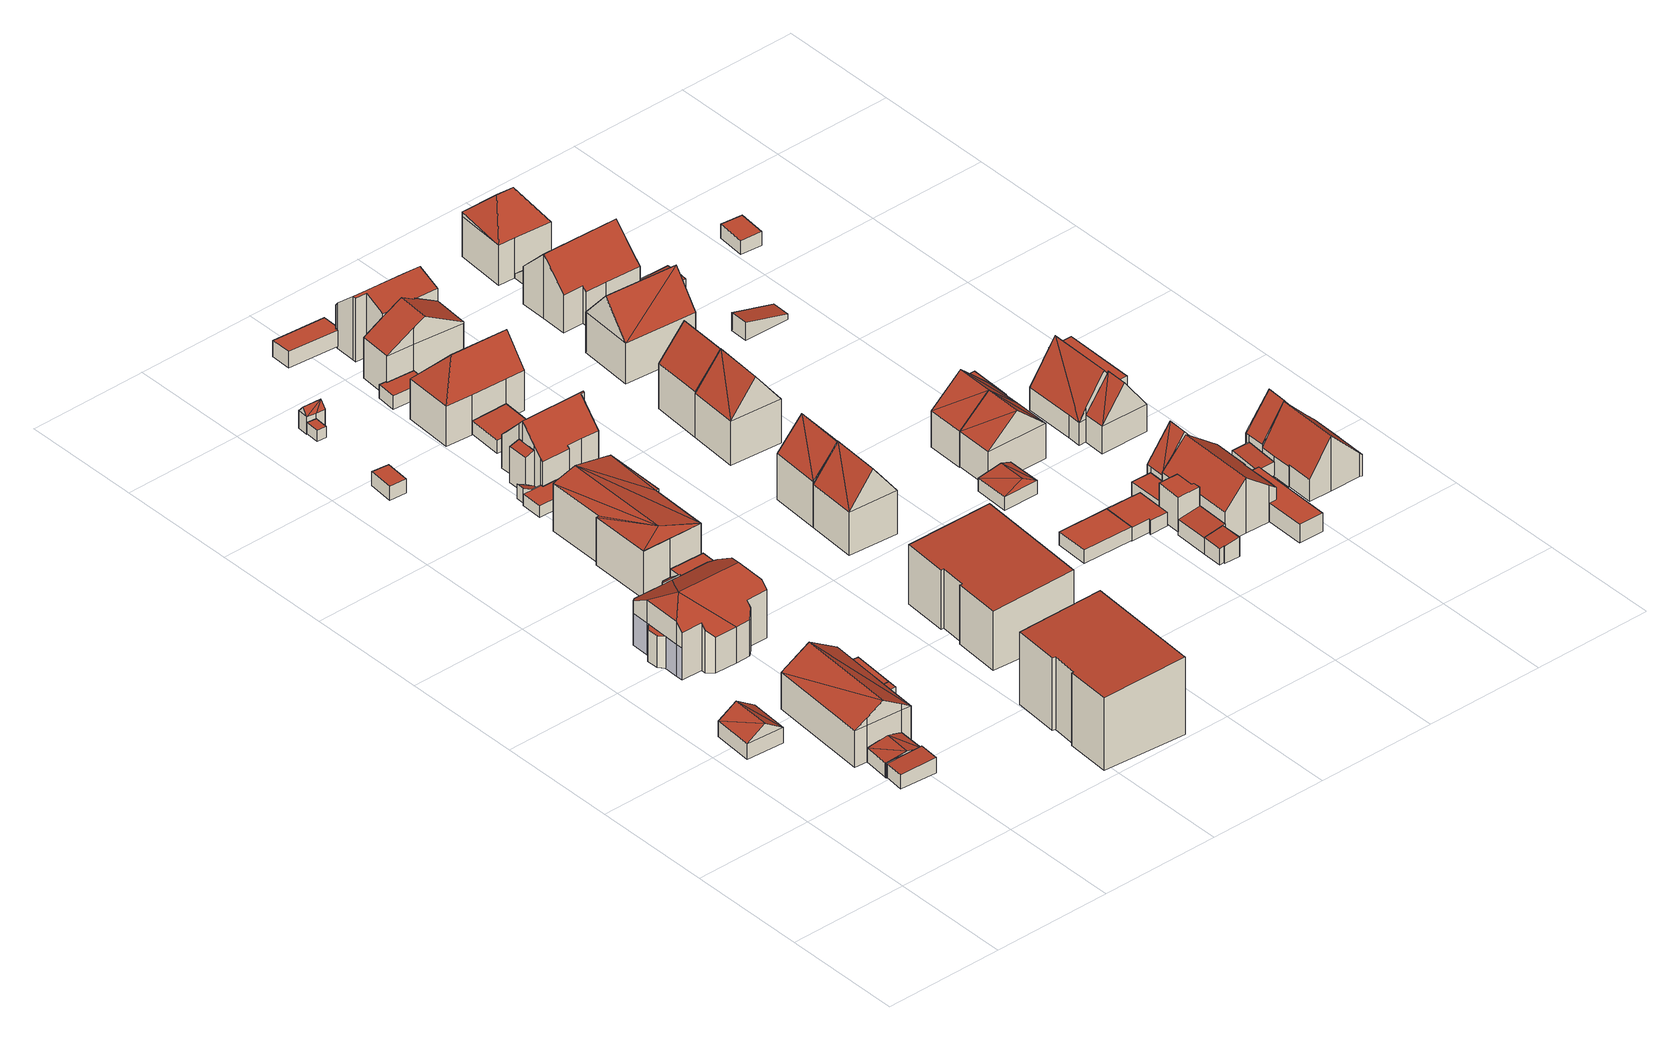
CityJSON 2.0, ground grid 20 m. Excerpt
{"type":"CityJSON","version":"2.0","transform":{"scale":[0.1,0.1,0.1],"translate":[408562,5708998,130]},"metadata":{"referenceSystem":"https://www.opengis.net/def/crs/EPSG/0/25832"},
"CityObjects":{
"building1":{"type":"Building","attributes":{"Gemeindeschluessel":"05978036","Geometrietyp2DReferenz":"3000","function":"31001_2460","roofType":"3100","measuredHeight":4.79},"geometry":[{"type":"MultiSurface","lod":"2","boundaries":[[[0,1,2,3]],[[1,4,5,2]],[[4,6,7,5]],[[6,0,3,7]],[[4,1,8]],[[0,6,9]],[[9,1,0]],[[1,9,8]],[[6,8,9]],[[8,6,4]],[[3,2,5,7]]],"semantics":{"surfaces":[{"type":"WallSurface"},{"type":"RoofSurface"},{"type":"GroundSurface"}],"values":[0,0,0,0,0,0,1,1,1,1,2]}}]},
"building2":{"type":"Building","attributes":{"Gemeindeschluessel":"05978036","Geometrietyp2DReferenz":"3000","function":"31001_2460","roofType":"2100","measuredHeight":2.77},"geometry":[{"type":"MultiSurface","lod":"2","boundaries":[[[10,11,12,13]],[[11,14,15,12]],[[14,16,17,15]],[[16,18,19,17]],[[18,20,21,19]],[[20,10,13,21]],[[20,18,16,14,11,10]],[[13,12,15,17,19,21]]],"semantics":{"surfaces":[{"type":"WallSurface"},{"type":"RoofSurface"},{"type":"GroundSurface"}],"values":[0,0,0,0,0,0,1,2]}}]},
"building3":{"type":"Building","attributes":{"Gemeindeschluessel":"05978036","Geometrietyp2DReferenz":"3000","function":"31001_2460","roofType":"5000","measuredHeight":2.94},"geometry":[{"type":"MultiSurface","lod":"2","boundaries":[[[22,23,24,25]],[[23,26,27,24]],[[26,28,29,27]],[[28,30,31,29]],[[30,32,33,31]],[[32,22,25,33]],[[34,32,30]],[[32,34,35]],[[28,35,34]],[[26,35,28]],[[23,35,26]],[[35,23,22]],[[30,28,34]],[[22,32,35]],[[25,24,27,29,31,33]]],"semantics":{"surfaces":[{"type":"WallSurface"},{"type":"RoofSurface"},{"type":"GroundSurface"}],"values":[0,0,0,0,0,0,1,1,1,1,1,1,0,0,2]}}]},
"building4":{"type":"Building","attributes":{"Gemeindeschluessel":"05978036","Geometrietyp2DReferenz":"3000","function":"31001_1000"},"children":["building4-1","building4-2"]},
"building4-1":{"type":"BuildingPart","attributes":{"roofType":"1000","measuredHeight":2.94},"parents":["building4"],"geometry":[{"type":"MultiSurface","lod":"2","boundaries":[[[36,37,38,39]],[[37,40,41,38]],[[40,42,43,41]],[[42,44,45,43]],[[46,36,39,47]],[[46,44,42,40,37,36]],[[39,38,41,43,45,47]],[[47,45,44,46]]],"semantics":{"surfaces":[{"type":"WallSurface"},{"type":"RoofSurface"},{"type":"GroundSurface"},{"type":"ClosureSurface"}],"values":[0,0,0,0,0,1,2,3]}}]},
"building4-2":{"type":"BuildingPart","attributes":{"roofType":"3100","measuredHeight":9.39},"parents":["building4"],"geometry":[{"type":"MultiSurface","lod":"2","boundaries":[[[48,49,46,47,50]],[[51,52,53,45,44]],[[52,54,31,53]],[[54,55,29,31]],[[55,56,57,29]],[[56,48,50,57]],[[48,58,59]],[[58,48,56,60]],[[59,52,51,49]],[[52,59,58,61]],[[52,61,54]],[[54,61,58,60,55]],[[55,60,56]],[[48,59,49]],[[50,47,45,53,31,29,57]],[[44,46,49,51]],[[44,45,47,46]]],"semantics":{"surfaces":[{"type":"WallSurface"},{"type":"RoofSurface"},{"type":"GroundSurface"},{"type":"ClosureSurface"}],"values":[0,0,0,0,0,0,1,1,1,1,0,0,0,0,2,0,3]}}]},
"building5":{"type":"Building","attributes":{"Gemeindeschluessel":"05978036","Geometrietyp2DReferenz":"3000","function":"31001_1000"},"children":["building5-1","building5-2","building5-3","building5-4"]},
"building5-1":{"type":"BuildingPart","attributes":{"roofType":"2100","measuredHeight":7.16},"parents":["building5"],"geometry":[{"type":"MultiSurface","lod":"2","boundaries":[[[62,63,64,65]],[[63,66,67,68,64]],[[69,62,65,70,71]],[[69,66,63,62]],[[65,64,68,72,70]],[[69,71,73,67,66]],[[71,70,72,73]],[[73,72,68,67]]],"semantics":{"surfaces":[{"type":"WallSurface"},{"type":"RoofSurface"},{"type":"GroundSurface"},{"type":"ClosureSurface"}],"values":[0,0,0,1,2,0,3,3]}}]},
"building5-2":{"type":"BuildingPart","attributes":{"roofType":"3300","measuredHeight":12.13},"parents":["building5"],"geometry":[{"type":"MultiSurface","lod":"2","boundaries":[[[74,75,76,77,78]],[[79,80,81,82,83]],[[80,71,70,81]],[[67,84,85,68]],[[84,86,87,88,85]],[[89,90,91,92,93]],[[90,94,95,91]],[[94,96,97,95]],[[96,98,99,97]],[[98,100,101,99]],[[100,102,103,101]],[[102,74,78,103]],[[104,105,106]],[[107,108,109]],[[105,86,84,67,73,109,106]],[[73,71,80,79,107,109]],[[98,96,94,90,89,104,106,109]],[[108,75,74,102,100,98,109]],[[78,77,110,111,82,81,70,72,68,85,88,112,113,92,91,95,97,99,101,103]],[[114,76,75,108]],[[110,77,76,114]],[[115,114,108,107]],[[111,110,114,115]],[[79,83,115,107]],[[111,115,83,82]],[[72,70,71,73]],[[67,68,72,73]],[[116,87,86,105]],[[112,88,87,116]],[[117,116,105,104]],[[113,112,116,117]],[[89,93,117,104]],[[113,117,93,92]]],"semantics":{"surfaces":[{"type":"WallSurface"},{"type":"RoofSurface"},{"type":"GroundSurface"},{"type":"ClosureSurface"}],"values":[0,0,0,0,0,0,0,0,0,0,0,0,1,1,1,1,1,1,2,0,3,0,3,0,3,3,3,0,3,0,3,0,3]}}]},
"building5-3":{"type":"BuildingPart","attributes":{"roofType":"1000","measuredHeight":5.45},"parents":["building5"],"geometry":[{"type":"MultiSurface","lod":"2","boundaries":[[[118,119,120,121]],[[119,122,123,120]],[[122,124,125,123]],[[83,115,124,122,119,118,114,76,114,115]],[[77,110,121,120,123,125,111,82,111,110]],[[121,110,114,118]],[[110,77,76,114]],[[82,111,115,83]],[[111,125,124,115]],[[110,111,115,114]]],"semantics":{"surfaces":[{"type":"WallSurface"},{"type":"RoofSurface"},{"type":"GroundSurface"},{"type":"ClosureSurface"}],"values":[0,0,0,1,2,0,0,0,0,3]}}]},
"building5-4":{"type":"BuildingPart","attributes":{"roofType":"1000","measuredHeight":5.45},"parents":["building5"],"geometry":[{"type":"MultiSurface","lod":"2","boundaries":[[[87,126,127,88]],[[126,128,129,127]],[[128,130,131,129]],[[130,132,133,131]],[[116,117,93,117,132,130,128,126,87]],[[127,129,131,133,113,92,113,112,88]],[[113,133,132,117]],[[92,113,117,93]],[[88,112,116,87]],[[112,113,117,116]]],"semantics":{"surfaces":[{"type":"WallSurface"},{"type":"RoofSurface"},{"type":"GroundSurface"},{"type":"ClosureSurface"}],"values":[0,0,0,0,1,2,0,3,3,3]}}]},
"building6":{"type":"Building","attributes":{"Gemeindeschluessel":"05978036","Geometrietyp2DReferenz":"3000","function":"51009_1610","roofType":"1000","measuredHeight":2.93},"geometry":[{"type":"MultiSurface","lod":"2","boundaries":[[[40,37,38,41]],[[37,134,135,38]],[[134,42,43,135]],[[42,40,41,43]],[[42,134,37,40]],[[41,38,135,43]]],"semantics":{"surfaces":[{"type":"WallSurface"},{"type":"RoofSurface"},{"type":"GroundSurface"}],"values":[0,0,0,0,1,2]}}]},
"building7":{"type":"Building","attributes":{"Gemeindeschluessel":"05978036","Geometrietyp2DReferenz":"3000","function":"31001_1310","roofType":"1000","measuredHeight":2.39},"geometry":[{"type":"MultiSurface","lod":"2","boundaries":[[[136,137,138,139]],[[137,140,141,138]],[[140,142,143,141]],[[142,136,139,143]],[[142,140,137,136]],[[139,138,141,143]]],"semantics":{"surfaces":[{"type":"WallSurface"},{"type":"RoofSurface"},{"type":"GroundSurface"}],"values":[0,0,0,0,1,2]}}]},
"building8":{"type":"Building","attributes":{"Gemeindeschluessel":"05978036","Geometrietyp2DReferenz":"3000","function":"31001_2460","roofType":"1000","measuredHeight":2.67},"geometry":[{"type":"MultiSurface","lod":"2","boundaries":[[[144,145,146,147]],[[145,148,149,146]],[[148,150,151,149]],[[150,152,153,151]],[[152,144,147,153]],[[152,150,148,145,144]],[[147,146,149,151,153]]],"semantics":{"surfaces":[{"type":"WallSurface"},{"type":"RoofSurface"},{"type":"GroundSurface"}],"values":[0,0,0,0,0,1,2]}}]},
"building9":{"type":"Building","attributes":{"Gemeindeschluessel":"05978036","Geometrietyp2DReferenz":"3000","function":"31001_1310","roofType":"1000","measuredHeight":1.91},"geometry":[{"type":"MultiSurface","lod":"2","boundaries":[[[154,155,156,157]],[[155,158,159,156]],[[158,160,161,159]],[[160,154,157,161]],[[160,158,155,154]],[[157,156,159,161]]],"semantics":{"surfaces":[{"type":"WallSurface"},{"type":"RoofSurface"},{"type":"GroundSurface"}],"values":[0,0,0,0,1,2]}}]},
"building10":{"type":"Building","attributes":{"Gemeindeschluessel":"05978036","Geometrietyp2DReferenz":"3000","function":"31001_1000","roofType":"5000","measuredHeight":9.36},"geometry":[{"type":"MultiSurface","lod":"2","boundaries":[[[162,163,164,165]],[[163,166,167,164]],[[166,168,169,167]],[[168,170,171,169]],[[170,172,173,171]],[[172,174,175,173]],[[174,176,177,175]],[[176,178,179,177]],[[178,162,165,179]],[[174,180,181]],[[182,174,181]],[[174,182,178,176]],[[168,172,170]],[[183,172,168]],[[180,172,183]],[[180,183,181]],[[166,181,183]],[[163,181,166]],[[162,181,163]],[[181,162,182]],[[172,180,174]],[[178,182,162]],[[166,183,168]],[[165,164,167,169,171,173,175,177,179]]],"semantics":{"surfaces":[{"type":"WallSurface"},{"type":"RoofSurface"},{"type":"GroundSurface"}],"values":[0,0,0,0,0,0,0,0,0,1,1,1,1,1,1,1,1,1,1,1,0,0,0,2]}}]},
"building11":{"type":"Building","attributes":{"Gemeindeschluessel":"05978036","Geometrietyp2DReferenz":"3000","function":"31001_1310","roofType":"5000","measuredHeight":4.22},"geometry":[{"type":"MultiSurface","lod":"2","boundaries":[[[184,185,186,187]],[[185,188,189,186]],[[188,190,191,189]],[[190,192,193,191]],[[192,184,187,193]],[[184,194,195]],[[192,194,184]],[[194,192,190]],[[194,190,188]],[[195,194,188,185]],[[195,185,184]],[[187,186,189,191,193]]],"semantics":{"surfaces":[{"type":"WallSurface"},{"type":"RoofSurface"},{"type":"GroundSurface"}],"values":[0,0,0,0,0,1,1,1,0,1,0,2]}}]},
"building12":{"type":"Building","attributes":{"Gemeindeschluessel":"05978036","Geometrietyp2DReferenz":"3000","function":"31001_1310","roofType":"2100","measuredHeight":2.5},"geometry":[{"type":"MultiSurface","lod":"2","boundaries":[[[196,197,198,199]],[[197,200,201,198]],[[200,202,203,201]],[[202,204,205,203]],[[204,196,199,205]],[[204,202,200,197,196]],[[199,198,201,203,205]]],"semantics":{"surfaces":[{"type":"WallSurface"},{"type":"RoofSurface"},{"type":"GroundSurface"}],"values":[0,0,0,0,0,1,2]}}]},
"building13":{"type":"Building","attributes":{"Gemeindeschluessel":"05978036","Geometrietyp2DReferenz":"3000","function":"31001_1000","roofType":"2100","measuredHeight":13.43},"geometry":[{"type":"MultiSurface","lod":"2","boundaries":[[[206,207,208,209]],[[207,210,211,208]],[[210,212,213,211]],[[212,214,215,213]],[[214,216,217,215]],[[216,218,219,217]],[[218,220,221,219]],[[220,222,223,221]],[[222,206,209,223]],[[222,220,218,216,214,212,210,207,206]],[[209,208,211,213,215,217,219,221,223]]],"semantics":{"surfaces":[{"type":"WallSurface"},{"type":"RoofSurface"},{"type":"GroundSurface"}],"values":[0,0,0,0,0,0,0,0,0,1,2]}}]},
"building14":{"type":"Building","attributes":{"Gemeindeschluessel":"05978036","Geometrietyp2DReferenz":"3000","function":"31001_1310","roofType":"2100","measuredHeight":6.7},"geometry":[{"type":"MultiSurface","lod":"2","boundaries":[[[224,225,226,227]],[[225,228,229,226]],[[228,230,231,229]],[[230,224,227,231]],[[230,228,225,224]],[[227,226,229,231]]],"semantics":{"surfaces":[{"type":"WallSurface"},{"type":"RoofSurface"},{"type":"GroundSurface"}],"values":[0,0,0,0,1,2]}}]},
"building15":{"type":"Building","attributes":{"Gemeindeschluessel":"05978036","Geometrietyp2DReferenz":"3000","function":"31001_2460","roofType":"1000","measuredHeight":2.05},"geometry":[{"type":"MultiSurface","lod":"2","boundaries":[[[232,233,234,235]],[[233,236,237,234]],[[236,238,239,237]],[[238,240,241,239]],[[240,242,243,241]],[[242,244,245,243]],[[244,246,247,245]],[[246,232,235,247]],[[246,244,242,240,238,236,233,232]],[[235,234,237,239,241,243,245,247]]],"semantics":{"surfaces":[{"type":"WallSurface"},{"type":"RoofSurface"},{"type":"GroundSurface"}],"values":[0,0,0,0,0,0,0,0,1,2]}}]},
"building16":{"type":"Building","attributes":{"Gemeindeschluessel":"05978036","Geometrietyp2DReferenz":"3000","function":"31001_1000","roofType":"3100","measuredHeight":10.84},"geometry":[{"type":"MultiSurface","lod":"2","boundaries":[[[248,249,250,251]],[[249,252,253,250]],[[252,254,255,253]],[[254,256,257,255]],[[256,258,259,257]],[[258,260,261,259]],[[260,262,263,261]],[[262,264,265,263]],[[264,266,267,265]],[[266,268,269,267]],[[268,270,271,269]],[[270,272,273,271]],[[272,274,275,273]],[[274,276,277,275]],[[276,278,279,277]],[[278,280,281,279]],[[280,282,283,281]],[[282,284,285,283]],[[284,286,287,285]],[[286,248,251,287]],[[282,280,278,276,274,272,270,268,266,264,262]],[[262,260,258,256,254,252,249,248,286,284,282]],[[251,250,253,255,257,259,261,263,265,267,269,271,273,275,277,279,281,283,285,287]]],"semantics":{"surfaces":[{"type":"WallSurface"},{"type":"RoofSurface"},{"type":"GroundSurface"}],"values":[0,0,0,0,0,0,0,0,0,0,0,0,0,0,0,0,0,0,0,0,1,1,2]}}]},
"building17":{"type":"Building","attributes":{"Gemeindeschluessel":"05978036","Geometrietyp2DReferenz":"3000","function":"31001_1000","roofType":"2100","measuredHeight":11.12},"geometry":[{"type":"MultiSurface","lod":"2","boundaries":[[[288,289,290,291]],[[289,292,293,290]],[[292,294,295,293]],[[294,296,297,295]],[[296,298,299,297]],[[298,300,301,299]],[[300,302,303,301]],[[302,288,291,303]],[[302,300,298,296,294,292,289,288]],[[291,290,293,295,297,299,301,303]]],"semantics":{"surfaces":[{"type":"WallSurface"},{"type":"RoofSurface"},{"type":"GroundSurface"}],"values":[0,0,0,0,0,0,0,0,1,2]}}]},
"building18":{"type":"Building","attributes":{"Gemeindeschluessel":"05978036","Geometrietyp2DReferenz":"3000","function":"31001_2460","roofType":"2100","measuredHeight":2.56},"geometry":[{"type":"MultiSurface","lod":"2","boundaries":[[[304,305,306,307]],[[305,308,309,306]],[[308,310,311,309]],[[310,304,307,311]],[[310,308,305,304]],[[307,306,309,311]]],"semantics":{"surfaces":[{"type":"WallSurface"},{"type":"RoofSurface"},{"type":"GroundSurface"}],"values":[0,0,0,0,1,2]}}]},
"building19":{"type":"Building","attributes":{"Gemeindeschluessel":"05978036","Geometrietyp2DReferenz":"3000","function":"31001_2460","roofType":"1000","measuredHeight":2.35},"geometry":[{"type":"MultiSurface","lod":"2","boundaries":[[[312,313,314,315]],[[313,316,317,314]],[[316,318,319,317]],[[318,320,321,319]],[[320,322,323,321]],[[322,312,315,323]],[[322,320,318,316,313,312]],[[315,314,317,319,321,323]]],"semantics":{"surfaces":[{"type":"WallSurface"},{"type":"RoofSurface"},{"type":"GroundSurface"}],"values":[0,0,0,0,0,0,1,2]}}]},
"building20":{"type":"Building","attributes":{"Gemeindeschluessel":"05978036","Geometrietyp2DReferenz":"3000","function":"31001_1000","roofType":"5000","measuredHeight":11.65},"geometry":[{"type":"MultiSurface","lod":"2","boundaries":[[[324,325,326,327]],[[325,328,329,326]],[[328,330,331,329]],[[330,332,333,331]],[[332,334,335,333]],[[334,324,327,335]],[[336,325,324,337]],[[337,324,334]],[[334,332,330,328,336,337]],[[325,336,328]],[[327,326,329,331,333,335]]],"semantics":{"surfaces":[{"type":"WallSurface"},{"type":"RoofSurface"},{"type":"GroundSurface"}],"values":[0,0,0,0,0,0,1,1,1,0,2]}}]},
"building21":{"type":"Building","attributes":{"Gemeindeschluessel":"05978036","Geometrietyp2DReferenz":"3000","function":"31001_2460","roofType":"1000","measuredHeight":2.86},"geometry":[{"type":"MultiSurface","lod":"2","boundaries":[[[338,339,340,341]],[[339,342,343,340]],[[342,344,345,343]],[[344,346,347,345]],[[346,348,349,347]],[[348,338,341,349]],[[348,346,344,342,339,338]],[[341,340,343,345,347,349]]],"semantics":{"surfaces":[{"type":"WallSurface"},{"type":"RoofSurface"},{"type":"GroundSurface"}],"values":[0,0,0,0,0,0,1,2]}}]},
"building22":{"type":"Building","attributes":{"Gemeindeschluessel":"05978036","Geometrietyp2DReferenz":"3000","function":"31001_1000","roofType":"5000","measuredHeight":10.99},"geometry":[{"type":"MultiSurface","lod":"2","boundaries":[[[350,351,352,353]],[[351,354,355,352]],[[354,356,357,355]],[[356,358,359,357]],[[358,360,361,359]],[[360,362,363,361]],[[362,364,365,363]],[[364,366,367,365]],[[366,350,353,367]],[[368,369,370,371,372,373]],[[371,374,350,366,364,375,372]],[[360,373,372,375,362]],[[362,375,364]],[[351,374,371,370,354]],[[350,374,351]],[[358,368,373,360]],[[354,370,369,356]],[[356,369,368,358]],[[353,352,355,357,359,361,363,365,367]]],"semantics":{"surfaces":[{"type":"WallSurface"},{"type":"RoofSurface"},{"type":"GroundSurface"}],"values":[0,0,0,0,0,0,0,0,0,1,1,0,0,0,0,0,0,0,2]}}]},
"building23":{"type":"Building","attributes":{"Gemeindeschluessel":"05978036","Geometrietyp2DReferenz":"3000","function":"31001_1000","roofType":"3100","measuredHeight":13.14},"geometry":[{"type":"MultiSurface","lod":"2","boundaries":[[[376,377,378,379]],[[377,380,381,378]],[[380,382,383,381]],[[382,376,379,383]],[[380,377,384]],[[376,382,385]],[[384,376,385]],[[376,384,377]],[[380,385,382]],[[385,380,384]],[[379,378,381,383]]],"semantics":{"surfaces":[{"type":"WallSurface"},{"type":"RoofSurface"},{"type":"GroundSurface"}],"values":[0,0,0,0,0,0,1,1,1,1,2]}}]},
"building24":{"type":"Building","attributes":{"Gemeindeschluessel":"05978036","Geometrietyp2DReferenz":"3000","function":"31001_1000","roofType":"3100","measuredHeight":11},"geometry":[{"type":"MultiSurface","lod":"2","boundaries":[[[386,387,388,389]],[[387,390,391,388]],[[390,392,393,391]],[[392,394,395,393]],[[394,396,397,395]],[[396,398,399,397]],[[398,400,401,399]],[[400,402,403,401]],[[402,404,405,403]],[[404,406,407,405]],[[406,408,409,407]],[[408,386,389,409]],[[404,402,400,398,396,394]],[[394,392,390,387,386,408,406,404]],[[389,388,391,393,395,397,399,401,403,405,407,409]]],"semantics":{"surfaces":[{"type":"WallSurface"},{"type":"RoofSurface"},{"type":"GroundSurface"}],"values":[0,0,0,0,0,0,0,0,0,0,0,0,1,1,2]}}]},
"building25":{"type":"Building","attributes":{"Gemeindeschluessel":"05978036","Geometrietyp2DReferenz":"3000","function":"31001_1000","roofType":"3100","measuredHeight":12.98},"geometry":[{"type":"MultiSurface","lod":"2","boundaries":[[[410,411,412,383]],[[411,413,414,412]],[[413,415,379,414]],[[415,410,383,379]],[[413,411,416]],[[410,415,417]],[[410,416,411]],[[416,410,417]],[[417,413,416]],[[413,417,415]],[[383,412,414,379]]],"semantics":{"surfaces":[{"type":"WallSurface"},{"type":"RoofSurface"},{"type":"GroundSurface"}],"values":[0,0,0,0,0,0,1,1,1,1,2]}}]},
"building26":{"type":"Building","attributes":{"Gemeindeschluessel":"05978036","Geometrietyp2DReferenz":"3000","function":"31001_1000","roofType":"3100","measuredHeight":13.36},"geometry":[{"type":"MultiSurface","lod":"2","boundaries":[[[418,419,420,421]],[[419,422,423,420]],[[422,424,425,423]],[[424,418,421,425]],[[422,419,426]],[[418,424,427]],[[426,418,427]],[[418,426,419]],[[422,427,424]],[[427,422,426]],[[421,420,423,425]]],"semantics":{"surfaces":[{"type":"WallSurface"},{"type":"RoofSurface"},{"type":"GroundSurface"}],"values":[0,0,0,0,0,0,1,1,1,1,2]}}]},
"building27":{"type":"Building","attributes":{"Gemeindeschluessel":"05978036","Geometrietyp2DReferenz":"3000","function":"31001_1000","roofType":"3100","measuredHeight":13.24},"geometry":[{"type":"MultiSurface","lod":"2","boundaries":[[[428,429,430,425]],[[429,431,432,430]],[[431,433,421,432]],[[433,428,425,421]],[[431,429,434]],[[428,433,435]],[[429,428,435,434]],[[433,431,434,435]],[[425,430,432,421]]],"semantics":{"surfaces":[{"type":"WallSurface"},{"type":"RoofSurface"},{"type":"GroundSurface"}],"values":[0,0,0,0,0,0,1,1,2]}}]},
"building28":{"type":"Building","attributes":{"Gemeindeschluessel":"05978036","Geometrietyp2DReferenz":"3000","function":"31001_2460","roofType":"1000","measuredHeight":2.36},"geometry":[{"type":"MultiSurface","lod":"2","boundaries":[[[436,437,438,439]],[[437,440,441,438]],[[440,442,443,441]],[[442,436,439,443]],[[442,440,437,436]],[[439,438,441,443]]],"semantics":{"surfaces":[{"type":"WallSurface"},{"type":"RoofSurface"},{"type":"GroundSurface"}],"values":[0,0,0,0,1,2]}}]},
"building29":{"type":"Building","attributes":{"Gemeindeschluessel":"05978036","Geometrietyp2DReferenz":"3000","function":"31001_2460","roofType":"5000","measuredHeight":2.85},"geometry":[{"type":"MultiSurface","lod":"2","boundaries":[[[444,445,446,447]],[[445,448,449,446]],[[448,450,451,449]],[[450,444,447,451]],[[448,445,452]],[[444,450,453]],[[453,445,444]],[[445,453,452]],[[450,452,453]],[[452,450,448]],[[447,446,449,451]]],"semantics":{"surfaces":[{"type":"WallSurface"},{"type":"RoofSurface"},{"type":"GroundSurface"}],"values":[0,0,0,0,1,0,1,1,1,1,2]}}]},
"building30":{"type":"Building","attributes":{"Gemeindeschluessel":"05978036","Geometrietyp2DReferenz":"3000","function":"31001_1000","roofType":"3100","measuredHeight":12.45},"geometry":[{"type":"MultiSurface","lod":"2","boundaries":[[[454,455,456,457]],[[455,458,459,456]],[[458,460,461,459]],[[460,454,457,461]],[[458,455,462]],[[454,460,463]],[[455,463,462]],[[463,455,454]],[[460,462,463]],[[462,460,458]],[[457,456,459,461]]],"semantics":{"surfaces":[{"type":"WallSurface"},{"type":"RoofSurface"},{"type":"GroundSurface"}],"values":[0,0,0,0,0,0,1,1,1,1,2]}}]},
"building31":{"type":"Building","attributes":{"Gemeindeschluessel":"05978036","Geometrietyp2DReferenz":"3000","function":"31001_2460","roofType":"1000","measuredHeight":2.35},"geometry":[{"type":"MultiSurface","lod":"2","boundaries":[[[464,465,466,467]],[[465,468,469,466]],[[468,436,470,469]],[[436,442,471,470]],[[442,472,473,471]],[[472,474,475,473]],[[474,464,467,475]],[[474,472,442,436,468,465,464]],[[467,466,469,470,471,473,475]]],"semantics":{"surfaces":[{"type":"WallSurface"},{"type":"RoofSurface"},{"type":"GroundSurface"}],"values":[0,0,0,0,0,0,0,1,2]}}]},
"building32":{"type":"Building","attributes":{"Gemeindeschluessel":"05978036","Geometrietyp2DReferenz":"3000","function":"31001_1000","roofType":"3100","measuredHeight":10.82},"geometry":[{"type":"MultiSurface","lod":"2","boundaries":[[[476,477,478,479]],[[477,480,481,478]],[[480,482,483,481]],[[482,476,479,483]],[[480,477,484]],[[476,482,485]],[[485,477,476]],[[477,485,484]],[[482,484,485]],[[484,482,480]],[[479,478,481,483]]],"semantics":{"surfaces":[{"type":"WallSurface"},{"type":"RoofSurface"},{"type":"GroundSurface"}],"values":[0,0,0,0,0,0,1,1,1,1,2]}}]},
"building33":{"type":"Building","attributes":{"Gemeindeschluessel":"05978036","Geometrietyp2DReferenz":"3000","function":"31001_1000","roofType":"3100","measuredHeight":11.15},"geometry":[{"type":"MultiSurface","lod":"2","boundaries":[[[486,487,488,489]],[[487,490,491,488]],[[490,492,493,491]],[[492,494,495,493]],[[494,496,497,495]],[[496,498,499,497]],[[498,500,501,499]],[[500,502,503,501]],[[502,504,505,503]],[[504,486,489,505]],[[500,498,496,494]],[[494,492,490,487,486,504,502,500]],[[489,488,491,493,495,497,499,501,503,505]]],"semantics":{"surfaces":[{"type":"WallSurface"},{"type":"RoofSurface"},{"type":"GroundSurface"}],"values":[0,0,0,0,0,0,0,0,0,0,1,1,2]}}]},
"building34":{"type":"Building","attributes":{"Gemeindeschluessel":"05978036","Geometrietyp2DReferenz":"3000","function":"51009_1610","roofType":"9999","measuredHeight":6},"geometry":[{"type":"MultiSurface","lod":"2","boundaries":[[[506,507,508,509,510,511]],[[511,510,512,513]],[[510,509,514,512]],[[509,508,515,514]],[[508,507,516,515]],[[507,506,517,516]],[[506,511,513,517]],[[513,512,514,515,516,517]]],"semantics":{"surfaces":[{"type":"RoofSurface"},{"type":"WallSurface"},{"type":"GroundSurface"}],"values":[0,1,1,1,1,1,1,2]}}]},
"building35":{"type":"Building","attributes":{"Gemeindeschluessel":"05978036","Geometrietyp2DReferenz":"3000","function":"31001_1000","roofType":"5000","measuredHeight":10.85},"geometry":[{"type":"MultiSurface","lod":"2","boundaries":[[[518,519,520,521]],[[519,522,523,520]],[[522,524,525,523]],[[524,476,526,525]],[[476,482,527,526]],[[482,518,521,527]],[[528,529,518]],[[518,482,528]],[[476,524,522,530,529]],[[529,528,476]],[[518,529,530,519]],[[519,530,522]],[[476,528,482]],[[521,520,523,525,526,527]]],"semantics":{"surfaces":[{"type":"WallSurface"},{"type":"RoofSurface"},{"type":"GroundSurface"}],"values":[0,0,0,0,0,0,1,1,1,1,0,0,0,2]}}]},
"building36":{"type":"Building","attributes":{"Gemeindeschluessel":"05978036","Geometrietyp2DReferenz":"3000","function":"31001_2460","roofType":"2100","measuredHeight":2.75},"geometry":[{"type":"MultiSurface","lod":"2","boundaries":[[[531,532,533,534]],[[532,535,536,533]],[[535,537,538,536]],[[537,531,534,538]],[[537,535,532,531]],[[534,533,536,538]]],"semantics":{"surfaces":[{"type":"WallSurface"},{"type":"RoofSurface"},{"type":"GroundSurface"}],"values":[0,0,0,0,1,2]}}]},
"building37":{"type":"Building","attributes":{"Gemeindeschluessel":"05978036","Geometrietyp2DReferenz":"3000","function":"31001_2460","roofType":"1000","measuredHeight":3.06},"geometry":[{"type":"MultiSurface","lod":"2","boundaries":[[[539,540,541,542]],[[540,543,544,541]],[[543,545,546,544]],[[545,539,542,546]],[[545,543,540,539]],[[542,541,544,546]]],"semantics":{"surfaces":[{"type":"WallSurface"},{"type":"RoofSurface"},{"type":"GroundSurface"}],"values":[0,0,0,0,1,2]}}]},
"building38":{"type":"Building","attributes":{"Gemeindeschluessel":"05978036","Geometrietyp2DReferenz":"3000","function":"31001_1000","roofType":"5000","measuredHeight":11.35},"geometry":[{"type":"MultiSurface","lod":"2","boundaries":[[[547,548,549,550]],[[548,551,552,549]],[[551,553,536,552]],[[553,554,533,536]],[[554,547,550,533]],[[553,555,556]],[[547,557,558]],[[556,555,558,557]],[[553,556,557,547,554]],[[547,558,548]],[[548,558,555,551]],[[551,555,553]],[[550,549,552,536,533]]],"semantics":{"surfaces":[{"type":"WallSurface"},{"type":"RoofSurface"},{"type":"GroundSurface"}],"values":[0,0,0,0,0,1,1,1,1,0,0,0,2]}}]},
"building39":{"type":"Building","attributes":{"Gemeindeschluessel":"05978036","Geometrietyp2DReferenz":"3000","function":"31001_2460","roofType":"5000","measuredHeight":2.89},"geometry":[{"type":"MultiSurface","lod":"2","boundaries":[[[559,560,561,562]],[[560,563,564,561]],[[563,565,566,564]],[[565,567,568,566]],[[567,569,570,568]],[[569,559,562,570]],[[571,569,567]],[[572,571,567,565]],[[573,572,565,563]],[[574,573,563,560]],[[574,560,559]],[[571,572,573,574,559,569]],[[562,561,564,566,568,570]]],"semantics":{"surfaces":[{"type":"WallSurface"},{"type":"RoofSurface"},{"type":"GroundSurface"}],"values":[0,0,0,0,0,0,1,1,1,1,1,1,2]}}]},
"building40":{"type":"Building","attributes":{"Gemeindeschluessel":"05978036","Geometrietyp2DReferenz":"3000","function":"31001_1000"},"children":["building40-1","building40-2","building40-3","building40-4"]},
"building40-1":{"type":"BuildingPart","attributes":{"roofType":"3100","measuredHeight":10.06},"parents":["building40"],"geometry":[{"type":"MultiSurface","lod":"2","boundaries":[[[575,576,577,578]],[[576,579,580,577]],[[579,581,582,580]],[[583,575,578,584]],[[583,585,576,575]],[[583,586,587,585]],[[579,585,587]],[[587,588,581,579]],[[576,585,579]],[[578,577,580,582,589,584]],[[584,589,590,583]],[[589,582,581,590]],[[587,586,591,588]],[[591,586,583,590]],[[591,590,581,588]]],"semantics":{"surfaces":[{"type":"WallSurface"},{"type":"RoofSurface"},{"type":"GroundSurface"},{"type":"ClosureSurface"}],"values":[0,0,0,0,1,1,1,1,0,2,3,3,0,3,3]}}]},
"building40-2":{"type":"BuildingPart","attributes":{"roofType":"2100","measuredHeight":3.38},"parents":["building40"],"geometry":[{"type":"MultiSurface","lod":"2","boundaries":[[[592,593,594,595]],[[596,597,598,599]],[[597,600,601,598]],[[600,597,596,593,592]],[[595,594,599,598,601]],[[596,599,594,593]],[[595,601,600,592]]],"semantics":{"surfaces":[{"type":"WallSurface"},{"type":"RoofSurface"},{"type":"GroundSurface"},{"type":"ClosureSurface"}],"values":[0,0,0,1,2,3,3]}}]},
"building40-3":{"type":"BuildingPart","attributes":{"roofType":"2100","measuredHeight":3.33},"parents":["building40"],"geometry":[{"type":"MultiSurface","lod":"2","boundaries":[[[602,603,594,593]],[[602,604,605,603]],[[604,606,607,605]],[[606,608,609,607]],[[608,610,596,599,609]],[[608,606,604,602,593,610]],[[599,594,603,605,607,609]],[[596,610,593]],[[593,594,599,596]]],"semantics":{"surfaces":[{"type":"WallSurface"},{"type":"RoofSurface"},{"type":"GroundSurface"},{"type":"ClosureSurface"}],"values":[0,0,0,0,0,1,2,0,3]}}]},
"building40-4":{"type":"BuildingPart","attributes":{"roofType":"3100","measuredHeight":9.56},"parents":["building40"],"geometry":[{"type":"MultiSurface","lod":"2","boundaries":[[[611,612,613,614]],[[612,615,616,613]],[[615,617,583,584,616]],[[618,619,620,582,581]],[[619,621,622,620]],[[621,623,624,622]],[[623,625,626,624]],[[625,627,628,626]],[[627,629,630,628]],[[629,631,632,630]],[[631,633,634,632]],[[633,635,592,595,634]],[[636,611,614,601,600]],[[633,631,629,627,625,623,621,619,618,588,591]],[[591,586,617,615,612,611,636,635,633]],[[614,613,616,584,589,582,620,622,624,626,628,630,632,634,595,601]],[[586,583,617]],[[589,584,583,590]],[[590,583,586,591]],[[618,581,588]],[[589,590,581,582]],[[581,590,591,588]],[[636,600,592,635]],[[600,601,595,592]]],"semantics":{"surfaces":[{"type":"WallSurface"},{"type":"RoofSurface"},{"type":"GroundSurface"},{"type":"ClosureSurface"}],"values":[0,0,0,0,0,0,0,0,0,0,0,0,0,1,1,2,0,3,3,0,3,3,0,3]}}]},
"building41":{"type":"Building","attributes":{"Gemeindeschluessel":"05978036","Geometrietyp2DReferenz":"3000","function":"31001_2460","roofType":"1000","measuredHeight":3.06},"geometry":[{"type":"MultiSurface","lod":"2","boundaries":[[[637,638,639,640]],[[638,641,642,639]],[[641,643,644,642]],[[643,645,646,644]],[[645,647,648,646]],[[647,649,650,648]],[[649,651,652,650]],[[651,653,654,652]],[[653,637,640,654]],[[653,651,649,647,645,643,641,638,637]],[[640,639,642,644,646,648,650,652,654]]],"semantics":{"surfaces":[{"type":"WallSurface"},{"type":"RoofSurface"},{"type":"GroundSurface"}],"values":[0,0,0,0,0,0,0,0,0,1,2]}}]},
"building42":{"type":"Building","attributes":{"Gemeindeschluessel":"05978036","Geometrietyp2DReferenz":"3000","function":"31001_2460","roofType":"2100","measuredHeight":3.1},"geometry":[{"type":"MultiSurface","lod":"2","boundaries":[[[655,656,657,658]],[[656,659,660,657]],[[659,661,662,660]],[[661,655,658,662]],[[661,659,656,655]],[[658,657,660,662]]],"semantics":{"surfaces":[{"type":"WallSurface"},{"type":"RoofSurface"},{"type":"GroundSurface"}],"values":[0,0,0,0,1,2]}}]},
"building43":{"type":"Building","attributes":{"Gemeindeschluessel":"05978036","Geometrietyp2DReferenz":"3000","function":"31001_2460","roofType":"1000","measuredHeight":3.21},"geometry":[{"type":"MultiSurface","lod":"2","boundaries":[[[663,664,665,666]],[[664,667,668,665]],[[667,669,670,668]],[[669,671,672,670]],[[671,673,674,672]],[[673,675,676,674]],[[675,677,678,676]],[[677,679,680,678]],[[679,681,682,680]],[[681,663,666,682]],[[681,679,677,675,673,671,669,667,664,663]],[[666,665,668,670,672,674,676,678,680,682]]],"semantics":{"surfaces":[{"type":"WallSurface"},{"type":"RoofSurface"},{"type":"GroundSurface"}],"values":[0,0,0,0,0,0,0,0,0,0,1,2]}}]},
"building44":{"type":"Building","attributes":{"Gemeindeschluessel":"05978036","Geometrietyp2DReferenz":"3000","function":"31001_1000"},"children":["building44-1","building44-2"]},
"building44-1":{"type":"BuildingPart","attributes":{"roofType":"3100","measuredHeight":10.68},"parents":["building44"],"geometry":[{"type":"MultiSurface","lod":"2","boundaries":[[[683,684,685,686]],[[684,687,688,685]],[[687,689,690,688]],[[689,691,692,690]],[[691,693,694,692]],[[695,696,697,698]],[[696,683,686,697]],[[699,684,683,696]],[[696,700,701,699]],[[689,702,699,701]],[[701,703,704,693,691,689]],[[684,699,702,687]],[[687,702,689]],[[695,705,700,696]],[[686,685,688,690,692,694,698,697]],[[698,694,693,695]],[[701,700,705,703]],[[704,705,695,693]],[[703,705,704]]],"semantics":{"surfaces":[{"type":"WallSurface"},{"type":"RoofSurface"},{"type":"GroundSurface"},{"type":"ClosureSurface"}],"values":[0,0,0,0,0,0,0,1,1,1,1,0,0,0,2,3,0,3,3]}}]},
"building44-2":{"type":"BuildingPart","attributes":{"roofType":"3100","measuredHeight":10.3},"parents":["building44"],"geometry":[{"type":"MultiSurface","lod":"2","boundaries":[[[706,707,708,694,693]],[[707,709,710,708]],[[709,705,695,698,710]],[[709,707,711]],[[711,706,712]],[[706,711,707]],[[709,712,703,705]],[[712,709,711]],[[694,708,710,698]],[[693,704,706]],[[693,694,698,695]],[[693,695,705,704]],[[712,706,704,703]],[[703,704,705]]],"semantics":{"surfaces":[{"type":"WallSurface"},{"type":"RoofSurface"},{"type":"GroundSurface"},{"type":"ClosureSurface"}],"values":[0,0,0,0,1,1,1,1,2,0,3,3,0,3]}}]},
"building45":{"type":"Building","attributes":{"Gemeindeschluessel":"05978036","Geometrietyp2DReferenz":"3000","function":"31001_2460","roofType":"2100","measuredHeight":2.57},"geometry":[{"type":"MultiSurface","lod":"2","boundaries":[[[713,714,715,716]],[[714,717,718,715]],[[717,719,720,718]],[[719,713,716,720]],[[719,717,714,713]],[[716,715,718,720]]],"semantics":{"surfaces":[{"type":"WallSurface"},{"type":"RoofSurface"},{"type":"GroundSurface"}],"values":[0,0,0,0,1,2]}}]},
"building46":{"type":"Building","attributes":{"Gemeindeschluessel":"05978036","Geometrietyp2DReferenz":"3000","function":"31001_1000"},"children":["building46-1","building46-2"]},
"building46-1":{"type":"BuildingPart","attributes":{"roofType":"3100","measuredHeight":9.61},"parents":["building46"],"geometry":[{"type":"MultiSurface","lod":"2","boundaries":[[[721,722,723,724]],[[722,725,726,723]],[[725,727,728,726]],[[729,730,731,732,733]],[[730,721,724,731]],[[734,735,727,725,722]],[[722,721,730,729,736,737,738,734]],[[724,723,726,728,739,740,732,731]],[[738,735,734]],[[739,728,727,735,738]],[[729,733,736]],[[733,732,740,737,736]],[[737,740,739,738]]],"semantics":{"surfaces":[{"type":"WallSurface"},{"type":"RoofSurface"},{"type":"GroundSurface"},{"type":"ClosureSurface"}],"values":[0,0,0,0,0,1,1,2,0,3,0,3,3]}}]},
"building46-2":{"type":"BuildingPart","attributes":{"roofType":"3100","measuredHeight":9.58},"parents":["building46"],"geometry":[{"type":"MultiSurface","lod":"2","boundaries":[[[741,742,743,744]],[[742,733,732,743]],[[745,746,747,728,727]],[[746,748,749,747]],[[748,750,751,749]],[[750,752,753,751]],[[752,754,755,753]],[[754,756,757,755]],[[756,758,759,757]],[[758,760,761,759]],[[760,762,763,761]],[[762,741,744,763]],[[758,756,754,752,750,748,746,745,735,738,764]],[[764,736,733,742,741,762,760,758]],[[744,743,732,740,739,728,747,749,751,753,755,757,759,761,763]],[[737,736,764]],[[740,732,733,736,737]],[[745,727,735]],[[738,737,764]],[[727,728,739,738,735]],[[739,740,737,738]]],"semantics":{"surfaces":[{"type":"WallSurface"},{"type":"RoofSurface"},{"type":"GroundSurface"},{"type":"ClosureSurface"}],"values":[0,0,0,0,0,0,0,0,0,0,0,0,1,1,2,0,3,0,0,3,3]}}]},
"building47":{"type":"Building","attributes":{"Gemeindeschluessel":"05978036","Geometrietyp2DReferenz":"3000","function":"31001_2460","roofType":"1000","measuredHeight":3.04},"geometry":[{"type":"MultiSurface","lod":"2","boundaries":[[[765,766,767,768]],[[766,769,770,767]],[[769,771,772,770]],[[771,773,774,772]],[[773,775,776,774]],[[775,765,768,776]],[[775,773,771,769,766,765]],[[768,767,770,772,774,776]]],"semantics":{"surfaces":[{"type":"WallSurface"},{"type":"RoofSurface"},{"type":"GroundSurface"}],"values":[0,0,0,0,0,0,1,2]}}]},
"building48":{"type":"Building","attributes":{"Geometrietyp2DReferenz":"3000","Gemeindeschluessel":"05978036","function":"31001_1310","roofType":"1000","measuredHeight":2.38},"geometry":[{"type":"MultiSurface","lod":"2","boundaries":[[[777,778,779,780]],[[778,781,782,779]],[[781,783,784,782]],[[783,777,780,784]],[[783,781,778,777]],[[780,779,782,784]]],"semantics":{"surfaces":[{"type":"WallSurface"},{"type":"RoofSurface"},{"type":"GroundSurface"}],"values":[0,0,0,0,1,2]}}]}
},
"vertices":[
[75,396,58],[70,330,58],[70,330,31],[75,396,31],[7,334,58],[7,334,31],[12,401,58],[12,401,31],[38,332,79],[43,399,79],
[122,142,55],[125,174,55],[125,174,31],[122,142,31],[124,174,55],[124,174,31],[124,175,55],[124,175,31],[186,171,58],[186,171,31],[183,137,58],[183,137,31],
[124,175,54],[124,177,54],[124,177,30],[124,175,30],[125,177,54],[125,177,30],[129,221,54],[129,221,30],[189,217,54],[189,217,30],[186,171,54],[186,171,30],[165,219,60],[161,173,60],
[255,383,60],[249,312,60],[249,312,30],[255,383,30],[232,313,60],[232,313,30],[231,297,60],[231,297,30],[212,299,60],[212,299,30],[219,386,60],[219,386,30],
[121,393,93],[219,386,93],[121,393,30],[212,299,93],[205,215,93],[205,215,30],[189,217,93],[129,221,93],[108,223,93],[108,223,30],[157,219,124],[170,389,124],[129,221,106],[189,217,103],
[136,659,96],[149,659,96],[149,659,30],[136,659,30],[159,648,102],[159,648,100],[159,648,30],[126,649,102],[126,649,30],[126,649,100],[144,649,30],[144,649,100],
[98,534,112],[63,535,111],[63,535,85],[63,535,30],[98,534,30],[66,641,106],[76,651,100],[76,651,30],[66,641,30],[66,641,85],[209,647,100],[209,647,30],[218,637,106],[218,637,85],[218,637,30],[216,531,113],[180,532,112],[180,532,30],[216,531,30],[216,531,85],[180,524,104],[180,524,30],[170,515,92],[170,515,30],[146,515,92],[146,515,30],[108,516,92],[108,516,30],[98,526,103],[98,526,30],[216,542,125],[218,607,125],[194,565,152],[65,611,125],[63,546,125],[86,568,152],[63,546,30],[65,611,30],[218,607,30],[216,542,30],[63,546,85],[65,611,85],[218,607,85],[216,542,85],
[64,570,85],[56,579,85],[56,579,30],[64,570,30],[56,599,85],[56,599,30],[65,608,85],[65,608,30],
[218,604,85],[218,604,30],[226,595,85],[226,595,30],[225,575,85],[225,575,30],[217,567,85],[217,567,30],
[248,296,60],[248,296,30],
[35,1118,54],[39,1161,54],[39,1161,30],[35,1118,30],[68,1158,54],[68,1158,30],[64,1116,54],[64,1116,30],
[201,688,52],[202,718,52],[202,718,25],[201,688,25],[257,716,52],[257,716,25],[261,716,52],[261,716,25],[260,686,52],[260,686,25],
[51,1289,48],[53,1313,48],[53,1313,29],[51,1289,29],[69,1311,48],[69,1311,29],[67,1288,48],[67,1288,29],
[157,823,105],[162,823,105],[162,823,23],[157,823,23],[165,922,105],[165,922,23],[269,919,105],[269,919,23],[266,815,105],[266,815,23],[261,815,105],[261,815,23],[257,716,105],[257,716,23],[202,718,105],[202,718,23],[154,719,105],[154,719,23],[257,717,105],[198,738,117],[154,719,106],[205,921,117],
[53,1313,57],[55,1332,57],[55,1332,27],[53,1313,27],[86,1329,57],[86,1329,27],[84,1310,57],[84,1310,27],[69,1311,57],[69,1311,27],[85,1320,69],[54,1322,69],
[170,991,55],[171,1005,55],[171,1005,30],[170,991,30],[186,1004,47],[186,1004,30],[202,1004,37],[202,1004,30],[202,990,37],[202,990,30],
[398,92,126],[402,135,126],[402,135,1],[398,92,1],[397,136,126],[397,136,1],[403,212,126],[403,212,1],[543,202,135],[543,202,1],[529,9,135],[529,9,1],[529,7,135],[529,7,1],[389,18,126],[389,18,1],[394,92,126],[394,92,1],
[202,1004,98],[186,1004,93],[186,1004,31],[202,1004,31],[187,1039,93],[187,1039,31],[204,1038,98],[204,1038,31],
[169,955,46],[170,991,46],[170,991,26],[169,955,26],[202,990,46],[202,990,26],[202,986,46],[202,986,26],[250,985,46],[250,985,26],[250,988,46],[250,988,26],[276,988,46],[276,988,26],[274,951,46],[274,951,26],
[240,1075,84],[240,1088,69],[240,1088,27],[240,1075,27],[268,1087,69],[268,1087,27],[268,1066,92],[268,1066,27],[307,1065,92],[307,1065,27],[307,1058,100],[307,1058,27],[313,1058,100],[313,1058,27],[312,1026,135],[312,1026,27],[312,1024,134],[312,1024,27],[306,1024,134],[306,1024,27],[305,986,92],[305,986,27],[276,988,92],[276,988,27],[250,988,92],[250,988,27],[250,985,88],[250,985,27],[202,986,88],[202,986,27],[202,990,92],[202,990,27],[202,1004,107],[202,1004,27],[203,1029,135],[203,1029,27],[204,1038,125],[204,1038,27],[205,1076,84],[205,1076,27],
[407,272,126],[413,349,126],[413,349,24],[407,272,24],[417,349,126],[417,349,24],[421,392,126],[421,392,24],[416,392,126],[416,392,24],[422,467,126],[422,467,24],[562,456,135],[562,456,24],[547,262,135],[547,262,24],
[227,1163,49],[287,1160,51],[287,1160,26],[227,1163,26],[283,1102,51],[283,1102,26],[223,1106,49],[223,1106,26],
[183,1279,49],[186,1312,49],[186,1312,26],[183,1279,26],[198,1311,49],[198,1311,26],[197,1309,49],[197,1309,26],[244,1305,49],[244,1305,26],[241,1275,49],[241,1275,26],
[187,1248,94],[324,1240,94],[324,1240,25],[187,1248,25],[319,1158,94],[319,1158,25],[287,1160,94],[287,1160,25],[227,1163,94],[227,1163,25],[182,1166,94],[182,1166,25],[322,1198,141],[225,1205,141],
[222,1440,54],[138,1448,54],[138,1448,26],[222,1440,26],[139,1482,54],[139,1482,26],[228,1475,54],[228,1475,26],[227,1445,54],[227,1445,26],[223,1445,54],[223,1445,26],
[202,1363,94],[236,1361,94],[236,1361,24],[202,1363,24],[292,1356,94],[292,1356,24],[293,1359,94],[293,1359,24],[333,1356,94],[333,1356,24],[328,1296,94],[328,1296,24],[244,1305,94],[244,1305,24],[197,1309,94],[197,1309,24],[198,1311,94],[198,1311,24],[333,1356,97],[293,1359,120],[292,1356,120],[268,1358,134],[263,1303,134],[328,1296,97],[236,1361,114],[244,1305,122],
[525,682,98],[519,601,98],[519,601,23],[525,682,23],[435,607,98],[435,607,23],[441,689,98],[441,689,23],[477,604,154],[483,685,154],
[292,1356,118],[236,1361,119],[236,1361,23],[292,1356,23],[239,1399,132],[239,1399,23],[220,1400,132],[220,1400,23],[220,1405,133],[220,1405,23],[222,1440,101],[222,1440,23],[223,1445,95],[223,1445,23],[227,1445,95],[227,1445,23],[339,1437,96],[339,1437,23],[336,1396,133],[336,1396,23],[333,1356,119],[333,1356,23],[293,1359,119],[293,1359,23],
[441,689,102],[447,772,102],[447,772,23],[531,765,102],[531,765,23],[525,682,102],[489,768,153],[483,685,153],
[546,950,98],[539,868,98],[539,868,22],[546,950,22],[452,875,98],[452,875,22],[458,957,98],[458,957,22],[495,871,156],[502,953,156],
[458,957,100],[465,1041,100],[465,1041,22],[552,1034,100],[552,1034,22],[546,950,100],[508,1037,155],[502,953,155],
[759,381,40],[674,384,40],[674,384,17],[759,381,17],[676,439,40],[676,439,17],[761,436,40],[761,436,17],
[734,607,39],[733,550,39],[733,550,16],[734,607,16],[674,551,39],[674,551,16],[676,609,39],[676,609,16],[716,561,45],[717,608,45],
[476,1207,91],[598,1197,91],[598,1197,21],[476,1207,21],[590,1106,91],[590,1106,21],[469,1115,91],[469,1115,21],[594,1151,146],[472,1161,146],
[789,375,40],[790,379,40],[790,379,16],[789,375,16],[759,380,40],[759,380,16],[759,381,16],[761,436,16],[821,434,40],[821,434,16],[819,374,40],[819,374,16],
[800,668,75],[798,606,75],[798,606,14],[800,668,14],[694,609,75],[694,609,14],[696,671,75],[696,671,14],[746,607,122],[748,669,122],
[552,1252,80],[517,1253,80],[517,1253,22],[552,1252,22],[517,1260,87],[517,1260,22],[482,1261,87],[482,1261,22],[484,1305,133],[484,1305,22],[485,1349,87],[485,1349,22],[616,1345,87],[616,1345,22],[614,1300,133],[614,1300,22],[613,1265,97],[613,1265,22],[613,1249,80],[613,1249,22],
[821,354,76],[859,352,76],[859,364,76],[855,364,76],[856,395,76],[823,396,76],[856,395,16],[823,396,16],[855,364,16],[859,364,16],[859,352,16],[821,354,16],
[698,733,75],[771,731,75],[771,731,13],[698,733,13],[801,730,75],[801,730,13],[801,729,75],[801,729,13],[800,668,13],[696,671,13],[749,669,122],[751,731,122],[771,731,103],
[517,1380,48],[518,1404,27],[518,1404,20],[517,1380,20],[581,1399,27],[581,1399,20],[579,1376,48],[579,1376,20],
[823,396,45],[824,455,45],[824,455,14],[823,396,14],[858,454,45],[858,454,14],[856,395,45],[856,395,14],
[490,1406,89],[496,1490,89],[496,1490,20],[490,1406,20],[587,1484,89],[587,1484,20],[581,1399,89],[518,1404,89],[587,1484,97],[554,1449,134],[526,1451,134],[496,1490,97],
[551,1231,42],[552,1252,42],[552,1252,20],[551,1231,20],[613,1249,42],[613,1249,20],[613,1265,42],[613,1265,20],[677,1263,42],[677,1263,20],[675,1223,42],[675,1223,20],[672,1243,49],[632,1245,48],[623,1238,46],[560,1241,46],
[858,454,55],[858,461,55],[858,461,11],[858,454,11],[940,458,55],[940,458,11],[939,426,55],[939,426,11],[857,428,55],[857,428,11],[899,459,111],[876,428,81],[898,427,111],[906,427,101],[899,427,11],[899,427,55],[899,427,106],
[857,296,44],[853,296,44],[853,296,11],[857,296,11],[819,297,38],[821,354,38],[821,354,11],[819,297,11],[859,352,44],[859,352,11],
[852,260,44],[852,260,11],[826,261,40],[826,261,11],[826,263,40],[826,263,11],[818,263,39],[818,263,11],[819,297,39],
[859,364,64],[855,364,60],[855,364,11],[859,364,11],[856,395,60],[856,395,11],[857,428,60],[939,426,75],[956,425,62],[956,425,11],[954,367,62],[954,367,11],[954,364,62],[954,364,11],[951,364,64],[951,364,11],[950,309,64],[950,309,11],[949,293,64],[949,293,11],[936,293,74],[936,293,11],[895,295,106],[895,295,11],[857,296,64],[859,352,64],
[772,751,41],[781,760,41],[781,760,11],[772,751,11],[802,760,41],[802,760,11],[803,799,41],[803,799,11],[835,798,41],[835,798,11],[832,728,41],[832,728,11],[801,729,41],[801,729,11],[801,730,41],[801,730,11],[771,731,41],[771,731,11],
[666,1116,48],[742,1114,27],[742,1114,17],[666,1116,17],[741,1084,27],[741,1084,17],[665,1086,48],[665,1086,17],
[934,227,44],[936,293,44],[936,293,12],[934,227,12],[949,293,44],[949,293,12],[950,309,44],[950,309,12],[951,364,44],[951,364,12],[954,364,44],[954,364,12],[954,367,44],[954,367,12],[981,366,44],[981,366,12],[979,308,44],[979,308,12],[976,226,44],[976,226,12],
[858,626,49],[860,710,49],[860,710,10],[858,626,10],[949,707,49],[949,707,10],[953,707,49],[953,707,10],[951,653,49],[951,653,10],[950,601,49],[950,601,10],[869,603,49],[857,603,49],[857,603,10],[869,603,10],[906,709,117],[869,603,68],[903,602,117],[949,707,54],[908,602,110],[945,601,57],[869,603,57],
[950,601,57],[949,565,57],[949,565,10],[868,567,57],[868,567,10],[909,566,113],[910,602,113],
[1017,427,35],[1015,372,32],[1015,372,9],[1017,427,9],[984,373,32],[984,373,9],[986,428,35],[986,428,9],
[1017,434,47],[1059,433,103],[1059,433,7],[1017,434,7],[1099,432,48],[1099,432,7],[1098,398,48],[1098,398,7],[1016,399,47],[1017,427,47],[1017,427,7],[1016,399,7],[1016,399,42],[1057,399,103],[1064,398,93],[1043,399,83],[1056,399,100],[1057,399,101],[1057,399,7],[1056,399,7],
[1014,341,42],[1015,372,42],[1015,372,7],[1014,341,7],[1098,398,58],[1112,398,44],[1112,398,7],[1110,345,44],[1110,345,7],[1110,338,44],[1110,338,7],[1109,338,45],[1109,338,7],[1108,293,44],[1108,293,7],[1104,294,48],[1104,294,7],[1052,295,102],[1052,295,7],[1014,296,44],[1014,296,7],[1015,341,44],[1015,341,7],[1056,399,102],
[949,707,38],[951,774,38],[951,774,8],[949,707,8],[992,773,38],[992,773,8],[989,652,38],[989,652,8],[951,653,38],[951,653,8],[953,707,38],[953,707,8],
[801,1293,37],[837,1289,37],[837,1289,13],[801,1293,13],[832,1242,37],[832,1242,13],[796,1245,37],[796,1245,13]
]}
